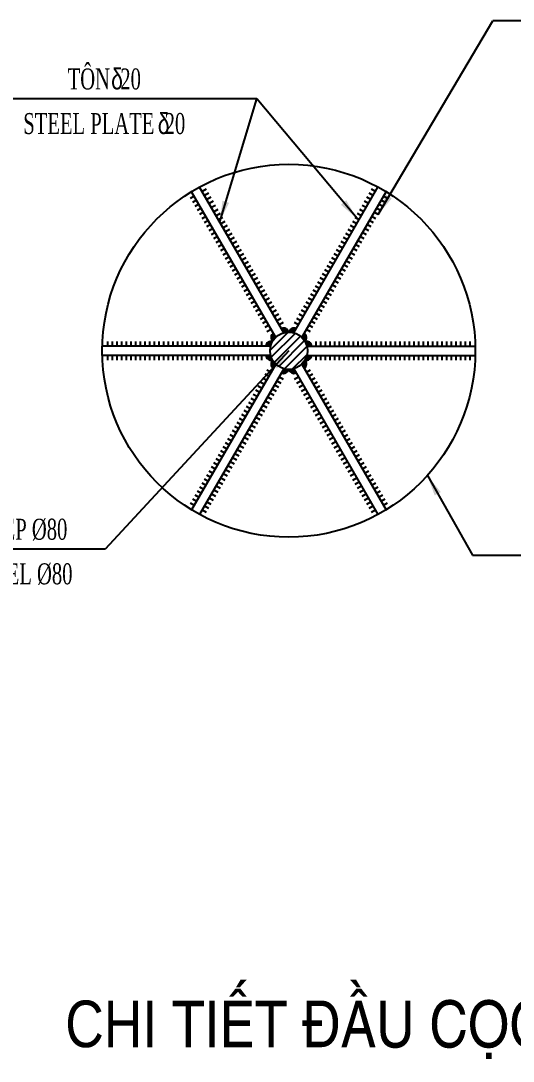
# Model space of a CAD drawing. Extents: x -687 to 808890, y -259 to 107959.
# Drawn here: x 768223 to 769279, y 91647 to 93880 of the extents above; entities that cross this region are included whole.
import ezdxf
from ezdxf.enums import TextEntityAlignment as Align

# ---------------------------------------------------------------- set-up
doc = ezdxf.new("R2010")
doc.units = 0
doc.header["$MEASUREMENT"] = 0
doc.layers.get('0').update_dxf_attribs({"color": 3, "linetype": 'CONTINUOUS'})
for name, color, linetype in [('Han', 7, 'CONTINUOUS'), ('Hatch', 5, 'CONTINUOUS'), ('Kich thuoc', 4, 'CONTINUOUS'), ('Text', 3, 'CONTINUOUS'), ('Thep dai', 6, 'CONTINUOUS')]:
    doc.layers.add(name, color=color, linetype=linetype)
doc.styles.add('Kichthuoc', font='romans.shx', dxfattribs={"width": 0.6})
doc.styles.get("Standard").update_dxf_attribs({"font": 'vntimeh.shx', "width": 0.65})
doc.styles.add('SYMBOL', font='greeks.shx', dxfattribs={"width": 0.8})
doc.styles.add('Ten', font='Vharialn.ttf')
doc.dimstyles.new('Le 250', dxfattribs={"dimscale": 250, "dimtxt": 0.22, "dimasz": 0.18, "dimexe": 0.1, "dimexo": 0.2, "dimgap": 0.1, "dimtad": 1, "dimdec": 0, "dimzin": 0, "dimdsep": 46, "dimtxsty": 'Kichthuoc', "dimblk": 'ARCHTICK', "dimcen": 0, "dimdle": 0.1, "dimclrd": 2, "dimclre": 2, "dimclrt": 256, "dimadec": 0, "dimazin": 0, "dimtfac": 1, "dimtdec": 0, "dimtix": 1, "dimtmove": 2, "dimatfit": 3, "dimfxl": 1, "dimtolj": 1, "dimtzin": 0, "dimarcsym": 0})

# ---------------------------------------------------------------- blocks, each defined once
blk = doc.blocks.new('_ArchTick')
at = {"color": 0, "linetype": 'ByBlock', "const_width": 0.15}
blk.add_lwpolyline([(-0.5, -0.5), (0.5, 0.5)], dxfattribs=at)

msp = doc.modelspace()

# ---------------------------------------------------------------- hatches: boundary and pattern name
at = {"layer": 'Han'}
for points in [[(768764.630817037, 93209.10440732454, 0.5297983055298081), (768763.4273123558, 93192.60090589368, -0.0627460668060889), (768769.630817037, 93200.44415328672)], [(768781.9513251127, 93219.10440732443, -0.5297983055298081), (768796.8455289439, 93211.89492223664, 0.0627460668060889), (768786.9513251126, 93210.4441532866)], [(768813.3606504992, 93219.10440732443, 0.5297983055298081), (768798.4664466681, 93211.89492223671, -0.0627460668060889), (768808.3606504994, 93210.44415328666)], [(768830.6811585748, 93209.10440732466, -0.5297983055298081), (768831.8846632562, 93192.6009058938, 0.0627460668060889), (768825.6811585746, 93200.44415328676)], [(768748.9261543436, 93181.90313362396, -0.5297983055298081), (768762.6168534936, 93191.1971499671, 0.0627460668060889), (768758.9261543438, 93181.90313362391)], [(768846.3858212682, 93181.90313362391, 0.5297983055298081), (768832.6951221185, 93191.19714996697, -0.0627460668060889), (768836.3858212682, 93181.90313362396)], [(768748.9261543436, 93161.9031336242, 0.5297983055298081), (768762.6168534936, 93152.60911728124, -0.0627460668060889), (768758.926154344, 93161.9031336243)], [(768846.3858212681, 93161.90313362407, -0.5297983055298081), (768832.6951221185, 93152.60911728106, 0.0627460668060889), (768836.3858212682, 93161.90313362415)], [(768764.6308170371, 93134.70185992375, -0.5297983055298081), (768763.4273123558, 93151.20536135459, 0.0627460668060889), (768769.6308170372, 93143.36211396159)], [(768830.6811585748, 93134.70185992363, 0.5297983055298081), (768831.8846632562, 93151.20536135448, -0.0627460668060889), (768825.6811585748, 93143.36211396151)], [(768781.9513251128, 93124.7018599238, 0.5297983055298081), (768796.845528944, 93131.91134501163, -0.0627460668060889), (768786.9513251128, 93133.36211396169)], [(768813.3606504992, 93124.70185992373, -0.5297983055298081), (768798.4664466681, 93131.91134501153, 0.0627460668060889), (768808.3606504994, 93133.36211396164)]]:
    msp.add_hatch(color=256, dxfattribs=at).paths.add_polyline_path(points)
at = {"layer": 'Hatch'}
h = msp.add_hatch(dxfattribs=at)
h.set_pattern_fill('ANSI31', color=256, scale=100, style=0)
h.set_pattern_definition([(45, (-36845.86428268312, -13702.99453028687), (-8.838834764831843, 8.838834764831844), [])])
h.paths.add_polyline_path([(768757.6559878059, 93171.90313362409, 1), (768837.655987806, 93171.90313362409, 1)])

# ---------------------------------------------------------------- linework, layer by layer
for p, q in [((768786.9513251128, 93210.4441532866), (768606.3787516125, 93523.20502504255)), ((768808.3606504994, 93210.44415328666), (768988.9332239995, 93523.20502504268)), ((768769.630817037, 93200.44415328672), (768589.0582435367, 93513.2050250425)), ((768825.6811585748, 93200.4441532866), (769006.2537320752, 93513.20502504265)), ((768758.9261543441, 93181.90313362415), (768397.7810073432, 93181.90313362409)), ((768836.3858212682, 93181.90313362396), (769197.5309682686, 93181.90313362419)), ((768758.926154344, 93161.9031336243), (768397.7810073433, 93161.90313362403)), ((768836.3858212681, 93161.90313362407), (769197.5309682688, 93161.90313362407)), ((768769.6308170372, 93143.36211396167), (768589.0582435369, 92830.60124220578)), ((768825.6811585748, 93143.36211396151), (769006.2537320753, 92830.60124220568)), ((768786.9513251128, 93133.36211396169), (768606.3787516125, 92820.60124220574)), ((768808.3606504992, 93133.36211396157), (768988.9332239995, 92820.60124220562))]:
    msp.add_line(p, q)
msp.add_circle((768797.6559878059, 93171.90313362409), 400)
at = {"layer": 'Han'}
for p, q in [((768620.6115791505, 93518.5530446111), (768611.9513251127, 93513.5530446111)), ((768983.3606504994, 93513.55304461121), (768974.7003964614, 93518.55304461117)), ((768594.6308170371, 93503.55304461125), (768585.9705629993, 93498.55304461128)), ((768599.6308170371, 93494.89279057339), (768590.9705629993, 93489.89279057339)), ((768625.6115791505, 93509.89279057326), (768616.9513251126, 93504.89279057327)), ((768630.6115791504, 93501.23253653546), (768621.9513251126, 93496.23253653545)), ((768973.3606504994, 93496.23253653545), (768964.7003964613, 93501.23253653546)), ((768978.3606504994, 93504.89279057339), (768969.7003964615, 93509.89279057333)), ((769004.3414126126, 93489.89279057339), (768995.6811585746, 93494.8927905735)), ((769009.3414126126, 93498.55304461128), (769000.6811585746, 93503.55304461138)), ((768604.6308170372, 93486.23253653556), (768595.9705629993, 93481.23253653556)), ((768609.6308170371, 93477.57228249774), (768600.9705629993, 93472.57228249776)), ((768635.6115791504, 93492.57228249763), (768626.9513251126, 93487.57228249763)), ((768640.6115791505, 93483.91202845974), (768631.9513251127, 93478.91202845974)), ((768645.6115791505, 93475.25177442194), (768636.9513251126, 93470.25177442192)), ((768958.3606504992, 93470.25177442198), (768949.7003964614, 93475.25177442194)), ((768963.3606504992, 93478.9120284598), (768954.7003964612, 93483.9120284598)), ((768968.3606504994, 93487.57228249768), (768959.7003964614, 93492.57228249768)), ((768994.3414126126, 93472.57228249776), (768985.6811585746, 93477.57228249779)), ((768999.3414126127, 93481.23253653562), (768990.6811585746, 93486.2325365357)), ((768614.6308170371, 93468.91202845986), (768605.9705629993, 93463.91202845985)), ((768619.630817037, 93460.25177442204), (768610.9705629993, 93455.25177442202)), ((768624.6308170371, 93451.59152038416), (768615.9705629993, 93446.59152038414)), ((768650.6115791505, 93466.59152038403), (768641.9513251127, 93461.59152038406)), ((768655.6115791505, 93457.9312663462), (768646.9513251125, 93452.93126634622)), ((768948.3606504992, 93452.93126634622), (768939.7003964614, 93457.9312663462)), ((768953.3606504994, 93461.59152038414), (768944.7003964615, 93466.59152038411)), ((768979.3414126125, 93446.59152038414), (768970.6811585746, 93451.59152038427)), ((768984.3414126126, 93455.25177442202), (768975.6811585746, 93460.25177442215)), ((768989.3414126126, 93463.91202845993), (768980.6811585746, 93468.91202845998)), ((768629.6308170371, 93442.93126634634), (768620.9705629993, 93437.93126634634)), ((768634.6308170371, 93434.27101230851), (768625.9705629993, 93429.27101230853)), ((768660.6115791504, 93449.2710123084), (768651.9513251126, 93444.2710123084)), ((768665.6115791504, 93440.61075827052), (768656.9513251126, 93435.61075827052)), ((768670.6115791505, 93431.9505042327), (768661.9513251127, 93426.9505042327)), ((768933.3606504992, 93426.95050423275), (768924.7003964613, 93431.95050423275)), ((768938.3606504994, 93435.61075827057), (768929.7003964613, 93440.61075827057)), ((768943.3606504994, 93444.27101230845), (768934.7003964615, 93449.27101230845)), ((768969.3414126127, 93429.27101230853), (768960.6811585746, 93434.27101230856)), ((768974.3414126126, 93437.9312663464), (768965.6811585748, 93442.93126634647)), ((768639.6308170372, 93425.61075827063), (768630.9705629994, 93420.61075827063)), ((768644.6308170371, 93416.95050423281), (768635.9705629993, 93411.9505042328)), ((768649.630817037, 93408.29025019493), (768640.9705629993, 93403.29025019491)), ((768675.6115791505, 93423.29025019481), (768666.9513251127, 93418.29025019483)), ((768680.6115791505, 93414.62999615697), (768671.9513251127, 93409.62999615699)), ((768685.6115791505, 93405.96974211917), (768676.9513251126, 93400.96974211917)), ((768918.3606504994, 93400.96974211922), (768909.7003964615, 93405.96974211922)), ((768923.3606504991, 93409.62999615699), (768914.7003964613, 93414.62999615697)), ((768928.3606504992, 93418.29025019491), (768919.7003964614, 93423.29025019488)), ((768954.3414126126, 93403.29025019499), (768945.6811585746, 93408.2902501951)), ((768959.3414126126, 93411.95050423287), (768950.6811585746, 93416.95050423293)), ((768964.3414126127, 93420.6107582707), (768955.6811585749, 93425.6107582708)), ((768654.630817037, 93399.6299961571), (768645.9705629993, 93394.6299961571)), ((768659.6308170371, 93390.96974211928), (768650.9705629993, 93385.96974211927)), ((768690.6115791504, 93397.30948808129), (768681.9513251126, 93392.30948808129)), ((768695.6115791504, 93388.64923404345), (768686.9513251126, 93383.64923404346)), ((768908.3606504994, 93383.64923404357), (768899.7003964614, 93388.64923404354)), ((768913.3606504992, 93392.30948808134), (768904.7003964613, 93397.30948808134)), ((768944.3414126126, 93385.96974211927), (768935.6811585746, 93390.96974211933)), ((768949.3414126125, 93394.62999615716), (768940.6811585746, 93399.62999615724)), ((768664.6308170371, 93382.30948808146), (768655.9705629993, 93377.30948808148)), ((768669.6308170372, 93373.64923404358), (768660.9705629994, 93368.64923404357)), ((768674.6308170372, 93364.98898000576), (768665.9705629993, 93359.98898000577)), ((768700.6115791504, 93379.98898000558), (768691.9513251126, 93374.9889800056)), ((768705.6115791505, 93371.32872596775), (768696.9513251127, 93366.32872596776)), ((768710.6115791505, 93362.66847192995), (768701.9513251127, 93357.66847192994)), ((768893.3606504994, 93357.66847193), (768884.7003964615, 93362.66847193)), ((768898.3606504994, 93366.32872596788), (768889.7003964614, 93371.32872596782)), ((768903.3606504992, 93374.98898000568), (768894.7003964613, 93379.98898000566)), ((768929.3414126126, 93359.98898000577), (768920.6811585746, 93364.98898000587)), ((768934.3414126127, 93368.64923404364), (768925.6811585746, 93373.6492340437)), ((768939.3414126127, 93377.30948808152), (768930.6811585748, 93382.30948808158)), ((768679.6308170371, 93356.32872596788), (768670.9705629993, 93351.32872596788)), ((768684.6308170371, 93347.66847193005), (768675.9705629993, 93342.66847193005)), ((768689.6308170371, 93339.00821789223), (768680.9705629993, 93334.00821789225)), ((768715.6115791505, 93354.00821789211), (768706.9513251126, 93349.00821789211)), ((768720.6115791504, 93345.34796385423), (768711.9513251126, 93340.34796385423)), ((768883.3606504994, 93340.34796385434), (768874.7003964614, 93345.3479638543)), ((768888.3606504994, 93349.00821789211), (768879.7003964613, 93354.00821789211)), ((768914.3414126125, 93334.00821789229), (768905.6811585746, 93339.00821789235)), ((768919.3414126124, 93342.66847193005), (768910.6811585746, 93347.6684719301)), ((768924.3414126126, 93351.32872596793), (768915.6811585748, 93356.328725968)), ((768694.6308170371, 93330.34796385435), (768685.9705629993, 93325.34796385434)), ((768699.6308170371, 93321.68770981651), (768690.9705629993, 93316.68770981651)), ((768725.6115791504, 93336.68770981643), (768716.9513251126, 93331.68770981641)), ((768730.6115791504, 93328.02745577852), (768721.9513251126, 93323.02745577853)), ((768735.6115791505, 93319.3672017407), (768726.9513251127, 93314.36720174071)), ((768868.3606504994, 93314.36720174077), (768859.7003964614, 93319.36720174077)), ((768873.3606504992, 93323.02745577865), (768864.7003964614, 93328.02745577859)), ((768878.3606504992, 93331.68770981647), (768869.7003964612, 93336.68770981643)), ((768904.3414126127, 93316.68770981651), (768895.6811585746, 93321.68770981664)), ((768909.3414126126, 93325.34796385441), (768900.6811585746, 93330.34796385447)), ((768704.630817037, 93313.02745577865), (768695.9705629993, 93308.02745577865)), ((768709.6308170371, 93304.36720174082), (768700.9705629993, 93299.36720174082)), ((768714.6308170371, 93295.706947703), (768705.9705629993, 93290.70694770302)), ((768740.6115791505, 93310.70694770289), (768731.9513251127, 93305.70694770289)), ((768745.6115791505, 93302.046693665), (768736.9513251126, 93297.046693665)), ((768750.6115791504, 93293.3864396272), (768741.9513251126, 93288.38643962718)), ((768853.3606504994, 93288.38643962724), (768844.7003964613, 93293.38643962724)), ((768858.3606504995, 93297.0466936651), (768849.7003964615, 93302.04669366506)), ((768863.3606504994, 93305.70694770289), (768854.7003964614, 93310.70694770289)), ((768889.3414126126, 93290.70694770306), (768880.6811585748, 93295.70694770312)), ((768894.3414126125, 93299.36720174082), (768885.6811585746, 93304.36720174096)), ((768899.3414126127, 93308.0274557787), (768890.6811585749, 93313.02745577876)), ((768719.6308170371, 93287.04669366512), (768710.9705629993, 93282.0466936651)), ((768724.6308170371, 93278.3864396273), (768715.9705629993, 93273.38643962728)), ((768755.6115791505, 93284.72618558929), (768746.9513251127, 93279.72618558932)), ((768760.6115791504, 93276.06593155146), (768751.9513251126, 93271.06593155148)), ((768843.3606504992, 93271.06593155154), (768834.7003964614, 93276.06593155154)), ((768848.3606504992, 93279.7261855894), (768839.7003964614, 93284.72618558937)), ((768879.3414126127, 93273.38643962736), (768870.6811585746, 93278.38643962741)), ((768884.3414126125, 93282.0466936652), (768875.6811585746, 93287.04669366524)), ((768729.6308170371, 93269.72618558942), (768720.9705629993, 93264.7261855894)), ((768734.630817037, 93261.0659315516), (768725.9705629993, 93256.0659315516)), ((768739.630817037, 93252.40567751377), (768730.9705629993, 93247.40567751376)), ((768765.6115791504, 93267.40567751366), (768756.9513251126, 93262.40567751366)), ((768770.6115791505, 93258.74542347578), (768761.9513251127, 93253.74542347578)), ((768775.6115791504, 93250.08516943794), (768766.9513251126, 93245.08516943797)), ((768828.3606504994, 93245.08516943801), (768819.7003964614, 93250.08516943801)), ((768833.3606504994, 93253.74542347589), (768824.7003964615, 93258.74542347589)), ((768838.3606504994, 93262.40567751366), (768829.7003964613, 93267.40567751366)), ((768864.3414126126, 93247.40567751383), (768855.6811585748, 93252.40567751389)), ((768869.3414126125, 93256.0659315516), (768860.6811585746, 93261.06593155173)), ((768874.3414126126, 93264.72618558948), (768865.6811585746, 93269.7261855896)), ((768744.6308170371, 93243.74542347594), (768735.9705629993, 93238.74542347596)), ((768749.6308170371, 93235.08516943807), (768740.9705629993, 93230.08516943805)), ((768754.6308170372, 93226.42491540025), (768745.9705629994, 93221.42491540025)), ((768780.6115791504, 93241.42491540007), (768771.9513251126, 93236.42491540009)), ((768785.6115791504, 93232.76466136223), (768776.9513251126, 93227.76466136225)), ((768818.3606504992, 93227.76466136237), (768809.7003964614, 93232.76466136231)), ((768823.3606504994, 93236.42491540017), (768814.7003964613, 93241.42491540014)), ((768849.3414126127, 93221.42491540025), (768840.6811585746, 93226.42491540036)), ((768854.3414126126, 93230.08516943813), (768845.6811585746, 93235.08516943819)), ((768859.3414126126, 93238.74542347596), (768850.6811585746, 93243.74542347602)), ((768759.6308170371, 93217.76466136237), (768750.9705629993, 93212.76466136237)), ((768844.3414126125, 93212.76466136237), (768835.6811585746, 93217.7646613625)), ((768408.9261543438, 93191.90313362399), (768408.9261543438, 93181.90313362396)), ((768418.9261543439, 93191.90313362391), (768418.9261543439, 93181.90313362396)), ((768428.926154344, 93191.90313362399), (768428.9261543439, 93181.90313362396)), ((768438.9261543438, 93191.90313362391), (768438.9261543438, 93181.90313362391)), ((768448.926154344, 93191.90313362399), (768448.9261543439, 93181.90313362396)), ((768458.926154344, 93191.90313362399), (768458.926154344, 93181.90313362396)), ((768468.9261543439, 93191.90313362399), (768468.9261543439, 93181.90313362396)), ((768478.926154344, 93191.90313362399), (768478.9261543439, 93181.90313362396)), ((768488.9261543439, 93191.90313362391), (768488.9261543438, 93181.90313362391)), ((768498.926154344, 93191.90313362399), (768498.9261543439, 93181.90313362396)), ((768508.926154344, 93191.90313362399), (768508.9261543438, 93181.90313362396)), ((768518.9261543439, 93191.90313362399), (768518.9261543439, 93181.90313362396)), ((768528.926154344, 93191.90313362399), (768528.9261543438, 93181.90313362396)), ((768538.9261543439, 93191.90313362391), (768538.9261543438, 93181.90313362396)), ((768548.9261543441, 93191.90313362399), (768548.9261543439, 93181.90313362396)), ((768558.926154344, 93191.90313362399), (768558.9261543438, 93181.90313362396)), ((768568.9261543439, 93191.90313362399), (768568.9261543439, 93181.90313362396)), ((768578.926154344, 93191.90313362399), (768578.926154344, 93181.90313362403)), ((768588.9261543438, 93191.90313362391), (768588.9261543438, 93181.90313362396)), ((768598.926154344, 93191.90313362399), (768598.9261543439, 93181.90313362396)), ((768608.926154344, 93191.90313362391), (768608.9261543438, 93181.90313362391)), ((768618.9261543439, 93191.90313362399), (768618.9261543439, 93181.90313362396)), ((768628.9261543439, 93191.90313362399), (768628.9261543439, 93181.90313362396)), ((768638.9261543439, 93191.90313362391), (768638.9261543439, 93181.90313362396)), ((768648.926154344, 93191.90313362399), (768648.9261543439, 93181.90313362396)), ((768658.9261543439, 93191.90313362391), (768658.9261543438, 93181.90313362391)), ((768668.9261543441, 93191.90313362399), (768668.9261543439, 93181.90313362396)), ((768678.9261543438, 93191.90313362399), (768678.9261543438, 93181.90313362396)), ((768688.9261543439, 93191.90313362391), (768688.9261543439, 93181.90313362396)), ((768698.9261543441, 93191.90313362399), (768698.9261543439, 93181.90313362396)), ((768708.9261543438, 93191.90313362391), (768708.9261543438, 93181.90313362391)), ((768718.9261543441, 93191.90313362399), (768718.9261543439, 93181.90313362396)), ((768728.926154344, 93191.90313362399), (768728.926154344, 93181.90313362396)), ((768738.9261543438, 93191.90313362391), (768738.9261543438, 93181.90313362396)), ((768856.3858212681, 93181.90313362391), (768856.3858212681, 93191.90313362391)), ((768866.3858212681, 93181.90313362391), (768866.3858212681, 93191.90313362385)), ((768876.3858212682, 93181.90313362396), (768876.3858212682, 93191.90313362391)), ((768886.3858212681, 93181.90313362396), (768886.3858212681, 93191.90313362391)), ((768896.3858212682, 93181.90313362391), (768896.385821268, 93191.90313362391)), ((768906.3858212683, 93181.90313362391), (768906.3858212681, 93191.90313362391)), ((768916.3858212682, 93181.90313362391), (768916.3858212682, 93191.90313362385)), ((768926.3858212682, 93181.90313362396), (768926.3858212682, 93191.90313362391)), ((768936.3858212681, 93181.90313362385), (768936.3858212681, 93191.90313362385)), ((768946.3858212682, 93181.90313362391), (768946.3858212682, 93191.90313362391)), ((768956.3858212682, 93181.90313362391), (768956.3858212681, 93191.90313362391)), ((768966.3858212682, 93181.90313362391), (768966.3858212681, 93191.90313362385)), ((768976.3858212682, 93181.90313362396), (768976.3858212682, 93191.90313362399)), ((768986.3858212681, 93181.90313362385), (768986.3858212681, 93191.90313362385)), ((768996.3858212682, 93181.90313362396), (768996.3858212681, 93191.90313362391)), ((769006.3858212681, 93181.90313362391), (769006.3858212681, 93191.90313362391)), ((769016.3858212682, 93181.90313362391), (769016.3858212681, 93191.90313362391)), ((769026.3858212682, 93181.90313362396), (769026.3858212682, 93191.90313362399)), ((769036.3858212681, 93181.90313362391), (769036.3858212681, 93191.90313362385)), ((769046.3858212682, 93181.90313362396), (769046.3858212682, 93191.90313362391)), ((769056.3858212683, 93181.90313362391), (769056.3858212681, 93191.90313362391)), ((769066.3858212682, 93181.90313362391), (769066.3858212682, 93191.90313362391)), ((769076.385821268, 93181.90313362391), (769076.385821268, 93191.90313362385)), ((769086.3858212681, 93181.90313362391), (769086.3858212681, 93191.90313362385)), ((769096.3858212682, 93181.90313362396), (769096.3858212682, 93191.90313362391)), ((769106.3858212682, 93181.90313362391), (769106.3858212681, 93191.90313362391)), ((769116.3858212682, 93181.90313362391), (769116.3858212681, 93191.90313362391)), ((769126.3858212682, 93181.90313362391), (769126.3858212682, 93191.90313362391)), ((769136.3858212681, 93181.90313362391), (769136.3858212681, 93191.90313362385)), ((769146.3858212682, 93181.90313362396), (769146.3858212682, 93191.90313362391)), ((769156.3858212681, 93181.90313362396), (769156.3858212681, 93191.90313362391)), ((769166.3858212682, 93181.90313362391), (769166.3858212681, 93191.90313362391)), ((769176.3858212683, 93181.90313362391), (769176.3858212681, 93191.90313362391)), ((769186.3858212681, 93181.90313362391), (769186.3858212681, 93191.90313362385)), ((768408.9261543438, 93161.90313362426), (768408.9261543438, 93151.9031336242)), ((768418.9261543436, 93161.90313362426), (768418.9261543439, 93151.9031336242)), ((768428.9261543438, 93161.9031336242), (768428.9261543439, 93151.90313362415)), ((768438.9261543438, 93161.9031336243), (768438.9261543438, 93151.9031336242)), ((768448.9261543436, 93161.9031336242), (768448.9261543436, 93151.90313362415)), ((768458.926154344, 93161.90313362426), (768458.926154344, 93151.9031336242)), ((768468.9261543439, 93161.90313362426), (768468.9261543439, 93151.9031336242)), ((768478.9261543436, 93161.90313362426), (768478.9261543439, 93151.90313362415)), ((768488.9261543439, 93161.9031336243), (768488.9261543439, 93151.9031336242)), ((768498.9261543439, 93161.9031336242), (768498.9261543439, 93151.90313362415)), ((768508.9261543438, 93161.90313362426), (768508.9261543438, 93151.9031336242)), ((768518.9261543438, 93161.90313362426), (768518.9261543439, 93151.9031336242)), ((768528.9261543438, 93161.90313362426), (768528.9261543438, 93151.90313362415)), ((768538.9261543439, 93161.9031336243), (768538.9261543439, 93151.9031336242)), ((768548.9261543438, 93161.9031336242), (768548.9261543438, 93151.90313362415)), ((768558.9261543438, 93161.90313362426), (768558.9261543438, 93151.9031336242)), ((768568.9261543436, 93161.90313362426), (768568.9261543439, 93151.9031336242)), ((768578.9261543438, 93161.90313362426), (768578.9261543439, 93151.9031336242)), ((768588.9261543438, 93161.9031336243), (768588.9261543438, 93151.9031336242)), ((768598.9261543436, 93161.9031336242), (768598.9261543436, 93151.90313362415)), ((768608.926154344, 93161.90313362426), (768608.926154344, 93151.9031336242)), ((768618.9261543439, 93161.90313362426), (768618.9261543439, 93151.9031336242)), ((768628.9261543436, 93161.90313362426), (768628.9261543439, 93151.9031336242)), ((768638.9261543439, 93161.9031336243), (768638.9261543439, 93151.9031336242)), ((768648.9261543439, 93161.9031336242), (768648.9261543439, 93151.90313362415)), ((768658.9261543439, 93161.90313362426), (768658.9261543439, 93151.9031336242)), ((768668.9261543438, 93161.9031336242), (768668.9261543438, 93151.90313362415)), ((768678.9261543438, 93161.90313362426), (768678.9261543438, 93151.9031336242)), ((768688.9261543438, 93161.90313362426), (768688.9261543439, 93151.90313362415)), ((768698.9261543438, 93161.9031336242), (768698.9261543439, 93151.90313362415)), ((768708.9261543438, 93161.90313362426), (768708.9261543438, 93151.9031336242)), ((768718.9261543436, 93161.9031336242), (768718.9261543436, 93151.90313362415)), ((768728.9261543438, 93161.90313362426), (768728.926154344, 93151.9031336242)), ((768738.9261543438, 93161.90313362426), (768738.9261543438, 93151.9031336242)), ((768856.3858212681, 93151.90313362415), (768856.3858212681, 93161.90313362407)), ((768866.3858212681, 93151.90313362409), (768866.3858212681, 93161.90313362407)), ((768876.3858212681, 93151.90313362409), (768876.3858212681, 93161.90313362407)), ((768886.3858212681, 93151.90313362415), (768886.3858212681, 93161.90313362415)), ((768896.3858212682, 93151.90313362415), (768896.385821268, 93161.90313362415)), ((768906.3858212683, 93151.90313362415), (768906.3858212681, 93161.90313362407)), ((768916.3858212682, 93151.90313362409), (768916.3858212682, 93161.90313362407)), ((768926.385821268, 93151.90313362409), (768926.385821268, 93161.90313362407)), ((768936.3858212683, 93151.90313362415), (768936.3858212683, 93161.90313362415)), ((768946.3858212682, 93151.90313362415), (768946.3858212682, 93161.90313362415)), ((768956.3858212682, 93151.90313362415), (768956.3858212681, 93161.90313362407)), ((768966.3858212682, 93151.90313362415), (768966.3858212681, 93161.90313362407)), ((768976.3858212682, 93151.90313362409), (768976.3858212682, 93161.90313362407)), ((768986.3858212682, 93151.90313362415), (768986.3858212682, 93161.90313362415)), ((768996.3858212682, 93151.90313362415), (768996.3858212682, 93161.90313362415)), ((769006.3858212681, 93151.90313362415), (769006.3858212681, 93161.90313362407)), ((769016.3858212682, 93151.90313362415), (769016.3858212681, 93161.90313362407)), ((769026.3858212681, 93151.90313362409), (769026.3858212681, 93161.90313362407)), ((769036.3858212681, 93151.90313362415), (769036.3858212681, 93161.90313362415)), ((769046.385821268, 93151.90313362409), (769046.385821268, 93161.90313362407)), ((769056.3858212683, 93151.90313362415), (769056.3858212681, 93161.90313362415)), ((769066.3858212682, 93151.90313362415), (769066.3858212682, 93161.90313362407)), ((769076.3858212682, 93151.90313362409), (769076.385821268, 93161.90313362407)), ((769086.3858212683, 93151.9031336242), (769086.3858212683, 93161.90313362415)), ((769096.3858212682, 93151.90313362409), (769096.3858212682, 93161.90313362407)), ((769106.3858212682, 93151.90313362415), (769106.3858212682, 93161.90313362415)), ((769116.3858212682, 93151.90313362415), (769116.3858212681, 93161.90313362407)), ((769126.3858212682, 93151.90313362415), (769126.3858212682, 93161.90313362407)), ((769136.3858212682, 93151.9031336242), (769136.3858212682, 93161.90313362415)), ((769146.3858212681, 93151.90313362409), (769146.3858212681, 93161.90313362407)), ((769156.3858212681, 93151.90313362415), (769156.3858212681, 93161.90313362415)), ((769166.3858212682, 93151.90313362415), (769166.3858212681, 93161.90313362407)), ((769176.3858212683, 93151.90313362415), (769176.3858212681, 93161.90313362407)), ((769186.3858212681, 93151.90313362409), (769186.3858212681, 93161.90313362407)), ((768745.9705629994, 93122.38135184805), (768754.6308170372, 93117.3813518481)), ((768750.9705629995, 93131.04160588593), (768759.6308170371, 93126.04160588593)), ((768776.951325113, 93116.04160588598), (768785.6115791505, 93111.04160588604)), ((768809.7003964614, 93111.04160588593), (768818.3606504992, 93116.04160588593)), ((768835.6811585748, 93126.0416058858), (768844.3414126126, 93131.04160588581)), ((768840.6811585746, 93117.38135184797), (768849.3414126127, 93122.38135184799)), ((768730.9705629996, 93096.40058973458), (768739.6308170374, 93091.40058973458)), ((768735.9705629994, 93105.06084377234), (768744.6308170372, 93100.06084377236)), ((768740.9705629995, 93113.72109781022), (768749.6308170373, 93108.72109781022)), ((768766.9513251127, 93098.7210978103), (768775.6115791505, 93093.72109781028)), ((768771.951325113, 93107.38135184816), (768780.6115791505, 93102.38135184816)), ((768814.7003964615, 93102.3813518481), (768823.3606504994, 93107.3813518481)), ((768819.7003964615, 93093.72109781028), (768828.3606504994, 93098.7210978103)), ((768845.6811585748, 93108.7210978101), (768854.3414126126, 93113.7210978101)), ((768850.6811585748, 93100.06084377228), (768859.3414126126, 93105.06084377228)), ((768855.6811585748, 93091.4005897344), (768864.3414126126, 93096.4005897344)), ((768715.9705629994, 93070.419827621), (768724.6308170372, 93065.41982762105)), ((768720.9705629995, 93079.08008165882), (768729.6308170371, 93074.08008165887)), ((768725.9705629995, 93087.7403356967), (768734.6308170372, 93082.7403356967)), ((768751.9513251128, 93072.74033569676), (768760.6115791505, 93067.74033569681)), ((768756.9513251128, 93081.40058973458), (768765.6115791505, 93076.40058973464)), ((768761.9513251128, 93090.06084377246), (768770.6115791505, 93085.06084377252)), ((768824.7003964615, 93085.0608437724), (768833.3606504994, 93090.06084377241)), ((768829.7003964613, 93076.40058973458), (768838.3606504994, 93081.40058973458)), ((768834.7003964614, 93067.7403356967), (768843.3606504992, 93072.7403356967)), ((768860.6811585748, 93082.74033569658), (768869.3414126126, 93087.74033569658)), ((768865.6811585748, 93074.08008165874), (768874.3414126126, 93079.08008165876)), ((768870.6811585746, 93065.41982762094), (768879.3414126127, 93070.41982762094)), ((768705.9705629995, 93053.09931954536), (768714.6308170373, 93048.09931954535)), ((768710.9705629994, 93061.75957358311), (768719.6308170372, 93056.75957358311)), ((768741.9513251128, 93055.41982762107), (768750.6115791505, 93050.41982762105)), ((768746.951325113, 93064.08008165893), (768755.6115791505, 93059.08008165893)), ((768839.7003964614, 93059.08008165887), (768848.3606504992, 93064.08008165887)), ((768844.7003964615, 93050.41982762105), (768853.3606504994, 93055.41982762107)), ((768875.6811585746, 93056.75957358305), (768884.3414126125, 93061.75957358305)), ((768880.6811585748, 93048.09931954522), (768889.3414126126, 93053.09931954523)), ((768690.9705629995, 93027.11855743176), (768699.6308170371, 93022.11855743182)), ((768695.9705629995, 93035.77881146959), (768704.6308170372, 93030.77881146965)), ((768700.9705629994, 93044.43906550745), (768709.6308170372, 93039.43906550747)), ((768726.9513251128, 93029.43906550753), (768735.6115791505, 93024.43906550758)), ((768731.9513251127, 93038.0993195454), (768740.6115791505, 93033.0993195454)), ((768736.951325113, 93046.75957358323), (768745.6115791507, 93041.75957358327)), ((768849.7003964615, 93041.75957358317), (768858.3606504994, 93046.75957358319)), ((768854.7003964615, 93033.09931954535), (768863.3606504994, 93038.09931954535)), ((768859.7003964614, 93024.43906550747), (768868.3606504994, 93029.43906550745)), ((768885.6811585748, 93039.43906550735), (768894.3414126126, 93044.43906550735)), ((768890.6811585749, 93030.77881146951), (768899.3414126127, 93035.77881146953)), ((768895.6811585748, 93022.1185574317), (768904.3414126127, 93027.1185574317)), ((768680.9705629996, 93009.79804935613), (768689.6308170374, 93004.79804935612)), ((768685.9705629995, 93018.45830339388), (768694.6308170373, 93013.45830339388)), ((768711.951325113, 93003.45830339406), (768720.6115791505, 92998.45830339404)), ((768716.951325113, 93012.11855743188), (768725.6115791505, 93007.11855743188)), ((768721.951325113, 93020.7788114697), (768730.6115791505, 93015.77881146975)), ((768864.7003964614, 93015.77881146965), (768873.3606504992, 93020.77881146965)), ((768869.7003964614, 93007.11855743182), (768878.3606504992, 93012.11855743184)), ((768874.7003964614, 92998.458303394), (768883.3606504992, 93003.458303394)), ((768900.6811585746, 93013.45830339383), (768909.3414126126, 93018.45830339383)), ((768905.6811585746, 93004.798049356), (768914.3414126125, 93009.798049356)), ((768665.9705629995, 92983.81728724253), (768674.6308170372, 92978.8172872426)), ((768670.9705629995, 92992.47754128042), (768679.6308170372, 92987.47754128042)), ((768675.9705629994, 93001.13779531822), (768684.6308170372, 92996.13779531824)), ((768701.9513251127, 92986.1377953183), (768710.6115791507, 92981.13779531835)), ((768706.9513251127, 92994.79804935618), (768715.6115791505, 92989.79804935618)), ((768879.7003964615, 92989.79804935612), (768888.3606504994, 92994.79804935613)), ((768884.7003964615, 92981.1377953183), (768893.3606504994, 92986.1377953183)), ((768910.6811585748, 92996.13779531812), (768919.3414126126, 93001.13779531812)), ((768915.6811585748, 92987.47754128028), (768924.3414126126, 92992.4775412803)), ((768920.6811585748, 92978.81728724248), (768929.3414126126, 92983.81728724248)), ((768655.9705629995, 92966.4967791669), (768664.6308170373, 92961.49677916689)), ((768660.9705629995, 92975.1570332047), (768669.6308170373, 92970.15703320473)), ((768686.951325113, 92960.15703320483), (768695.6115791505, 92955.15703320481)), ((768691.951325113, 92968.81728724265), (768700.6115791505, 92963.81728724265)), ((768696.9513251128, 92977.47754128047), (768705.6115791505, 92972.47754128052)), ((768889.7003964614, 92972.47754128042), (768898.3606504994, 92977.47754128042)), ((768894.7003964614, 92963.8172872426), (768903.3606504992, 92968.8172872426)), ((768899.7003964614, 92955.15703320477), (768908.3606504994, 92960.15703320477)), ((768925.6811585749, 92970.1570332046), (768934.3414126127, 92975.1570332046)), ((768930.6811585748, 92961.49677916677), (768939.3414126127, 92966.49677916677)), ((768640.9705629995, 92940.5160170533), (768649.6308170372, 92935.51601705336)), ((768645.9705629996, 92949.17627109119), (768654.6308170372, 92944.17627109119)), ((768650.9705629994, 92957.836525129), (768659.6308170372, 92952.83652512901)), ((768676.9513251127, 92942.83652512907), (768685.6115791505, 92937.83652512913)), ((768681.9513251127, 92951.49677916695), (768690.6115791505, 92946.49677916693)), ((768904.7003964614, 92946.49677916689), (768913.3606504992, 92951.4967791669)), ((768909.7003964615, 92937.83652512907), (768918.3606504994, 92942.83652512907)), ((768935.6811585748, 92952.83652512889), (768944.3414126126, 92957.8365251289)), ((768940.6811585746, 92944.17627109107), (768949.3414126125, 92949.17627109107)), ((768945.6811585748, 92935.51601705325), (768954.3414126126, 92940.51601705325)), ((768625.9705629995, 92914.53525493976), (768634.6308170373, 92909.5352549398)), ((768630.9705629994, 92923.19550897765), (768639.6308170373, 92918.19550897766)), ((768635.9705629995, 92931.85576301548), (768644.6308170371, 92926.85576301554)), ((768661.951325113, 92916.8557630156), (768670.6115791505, 92911.85576301558)), ((768666.9513251128, 92925.51601705342), (768675.6115791505, 92920.51601705342)), ((768671.9513251127, 92934.17627109124), (768680.6115791505, 92929.1762710913)), ((768914.7003964615, 92929.17627109119), (768923.3606504994, 92934.17627109119)), ((768919.7003964614, 92920.51601705336), (768928.3606504992, 92925.51601705336)), ((768924.7003964614, 92911.85576301554), (768933.3606504992, 92916.85576301556)), ((768950.6811585748, 92926.85576301542), (768959.3414126126, 92931.85576301542)), ((768955.6811585749, 92918.19550897754), (768964.3414126127, 92923.19550897754)), ((768960.6811585746, 92909.5352549397), (768969.3414126127, 92914.53525493972)), ((768615.9705629996, 92897.21474686408), (768624.6308170372, 92892.21474686413)), ((768620.9705629995, 92905.87500090196), (768629.6308170373, 92900.87500090196)), ((768651.9513251127, 92899.5352549399), (768660.6115791505, 92894.5352549399)), ((768656.9513251128, 92908.19550897772), (768665.6115791505, 92903.19550897772)), ((768929.7003964615, 92903.19550897766), (768938.3606504994, 92908.19550897767)), ((768934.7003964615, 92894.53525493984), (768943.3606504994, 92899.53525493984)), ((768965.6811585748, 92900.87500090184), (768974.3414126126, 92905.87500090184)), ((768970.6811585748, 92892.214746864), (768979.3414126126, 92897.21474686402)), ((768600.9705629993, 92871.23398475054), (768609.6308170373, 92866.23398475056)), ((768605.9705629995, 92879.89423878842), (768614.6308170373, 92874.89423878843)), ((768610.9705629995, 92888.55449282625), (768619.6308170372, 92883.55449282631)), ((768636.9513251128, 92873.55449282637), (768645.6115791505, 92868.55449282636)), ((768641.9513251128, 92882.2147468642), (768650.6115791505, 92877.21474686424)), ((768646.9513251127, 92890.87500090202), (768655.6115791505, 92885.87500090207)), ((768939.7003964614, 92885.87500090196), (768948.3606504992, 92890.87500090196)), ((768944.7003964615, 92877.21474686413), (768953.3606504994, 92882.21474686413)), ((768949.7003964614, 92868.55449282631), (768958.3606504992, 92873.55449282633)), ((768975.6811585748, 92883.5544928262), (768984.3414126126, 92888.5544928262)), ((768980.6811585748, 92874.89423878831), (768989.3414126126, 92879.89423878831)), ((768985.6811585748, 92866.23398475049), (768994.3414126126, 92871.23398475049)), ((768590.9705629995, 92853.9134766749), (768599.6308170373, 92848.9134766749)), ((768595.9705629994, 92862.57373071271), (768604.6308170372, 92857.57373071273)), ((768621.9513251128, 92847.57373071279), (768630.6115791505, 92842.57373071284)), ((768626.951325113, 92856.23398475067), (768635.6115791507, 92851.23398475072)), ((768631.9513251127, 92864.89423878849), (768640.6115791505, 92859.89423878849)), ((768954.7003964614, 92859.89423878849), (768963.3606504992, 92864.89423878849)), ((768959.7003964614, 92851.23398475061), (768968.3606504992, 92856.23398475062)), ((768964.7003964615, 92842.57373071279), (768973.3606504994, 92847.57373071279)), ((768990.6811585746, 92857.57373071261), (768999.3414126127, 92862.57373071261)), ((768995.6811585748, 92848.91347667477), (769004.3414126126, 92853.91347667479)), ((768585.9705629995, 92845.25322263702), (768594.6308170372, 92840.25322263708)), ((768611.9513251128, 92830.25322263714), (768620.6115791505, 92825.25322263714)), ((768616.951325113, 92838.91347667496), (768625.6115791505, 92833.913476675)), ((768969.7003964615, 92833.9134766749), (768978.3606504994, 92838.9134766749)), ((768974.7003964615, 92825.25322263708), (768983.3606504994, 92830.2532226371)), ((769000.6811585748, 92840.25322263697), (769009.3414126126, 92845.25322263697))]:
    msp.add_line(p, q, dxfattribs=at)
for centre, start, end in [((768769.6308170372, 93200.44415328666), 120.0000000000498, 231.6582679707866), ((768786.9513251128, 93210.44415328655), 8.341732033089363, 120.0000000000498), ((768808.3606504992, 93210.44415328655), 59.99999999995019, 171.6582679669106), ((768825.6811585748, 93200.4441532866), 308.3417320292134, 59.99999999995019), ((768758.9261543441, 93181.90313362396), 68.34173202952113, 180), ((768836.3858212681, 93181.9031336238), 0, 111.6582679704789), ((768758.9261543441, 93161.9031336242), 180, 291.6582679704788), ((768836.3858212681, 93161.90313362403), 248.3417320295211, 0), ((768769.6308170372, 93143.36211396192), 128.3417320292134, 239.9999999999502), ((768825.6811585749, 93143.36211396146), 300.0000000000498, 51.65826797078658), ((768786.9513251126, 93133.36211396196), 239.9999999999502, 351.6582679669107), ((768808.3606504994, 93133.36211396157), 188.3417320330893, 300.0000000000498)]:
    msp.add_arc(centre, 10, start, end, dxfattribs=at)
at = {"layer": 'Kich thuoc', "color": 2}
msp.add_line((769866.9161579568, 93879.8670719795), (769235.2675827689, 93879.8670719795), dxfattribs=at)
at = {"layer": 'Thep dai'}
msp.add_circle((768797.6559878059, 93171.90313362409), 40, dxfattribs=at)

# ---------------------------------------------------------------- texts
at = {"layer": 'Text', "width": 0.65}
for s, p in [('t«n  20', (768402.0351607774, 93732.60553807543)), ('steel plate  20', (768402.0351607774, 93636.94518582973)), ('thÐp %%c80', (768224.0371885403, 92766.38976761434)), ('steel %%c80', (768224.0371885403, 92670.72941536867))]:
    msp.add_text(s, height=45, dxfattribs=at).set_placement(p, align=Align.CENTER)
at = {"layer": 'Text', "style": 'SYMBOL', "width": 0.75}
for p in [(768416.8135433738, 93732.60553807543), (768516.7707195677, 93636.94518582973)]:
    msp.add_text('d', height=45, dxfattribs=at).set_placement(p)
at = {"layer": 'Text', "color": 3, "style": 'Ten'}
msp.add_text('Chi tiÕt ®Çu cäc (details of pile head)', height=100, dxfattribs=at).set_placement((769538.9588902775, 91677.53194345957), align=Align.CENTER)

# ---------------------------------------------------------------- leaders
at = {"layer": 'Kich thuoc'}
for points, override in [([(768989.3414126126, 93463.91202845993), (769235.2675827689, 93879.8670719795)], {"dimtad": 0}), ([(768944.0305234803, 93455.43126634622), (768729.2575201563, 93712.24719630872), (768169.7057163503, 93712.24719630872)], {"dimtad": 0}), ([(768649.5746619907, 93448.38751358826), (768729.2575201563, 93712.24719630872)], {"dimtad": 0}), ([(768797.6559878059, 93171.90313362407), (768403.930772725, 92746.03142584766), (768097.0659290903, 92746.03142584766)], {"dimtad": 0}), ([(769094.8417818898, 92904.17079752186), (769191.5819153223, 92733.38744488177), (769706.787800009, 92733.38744488177)], {"dimgap": 0.1, "dimtad": 0})]:
    msp.add_leader(points, dimstyle='Le 250', override=override, dxfattribs=at)

doc.saveas('drawing.dxf')
